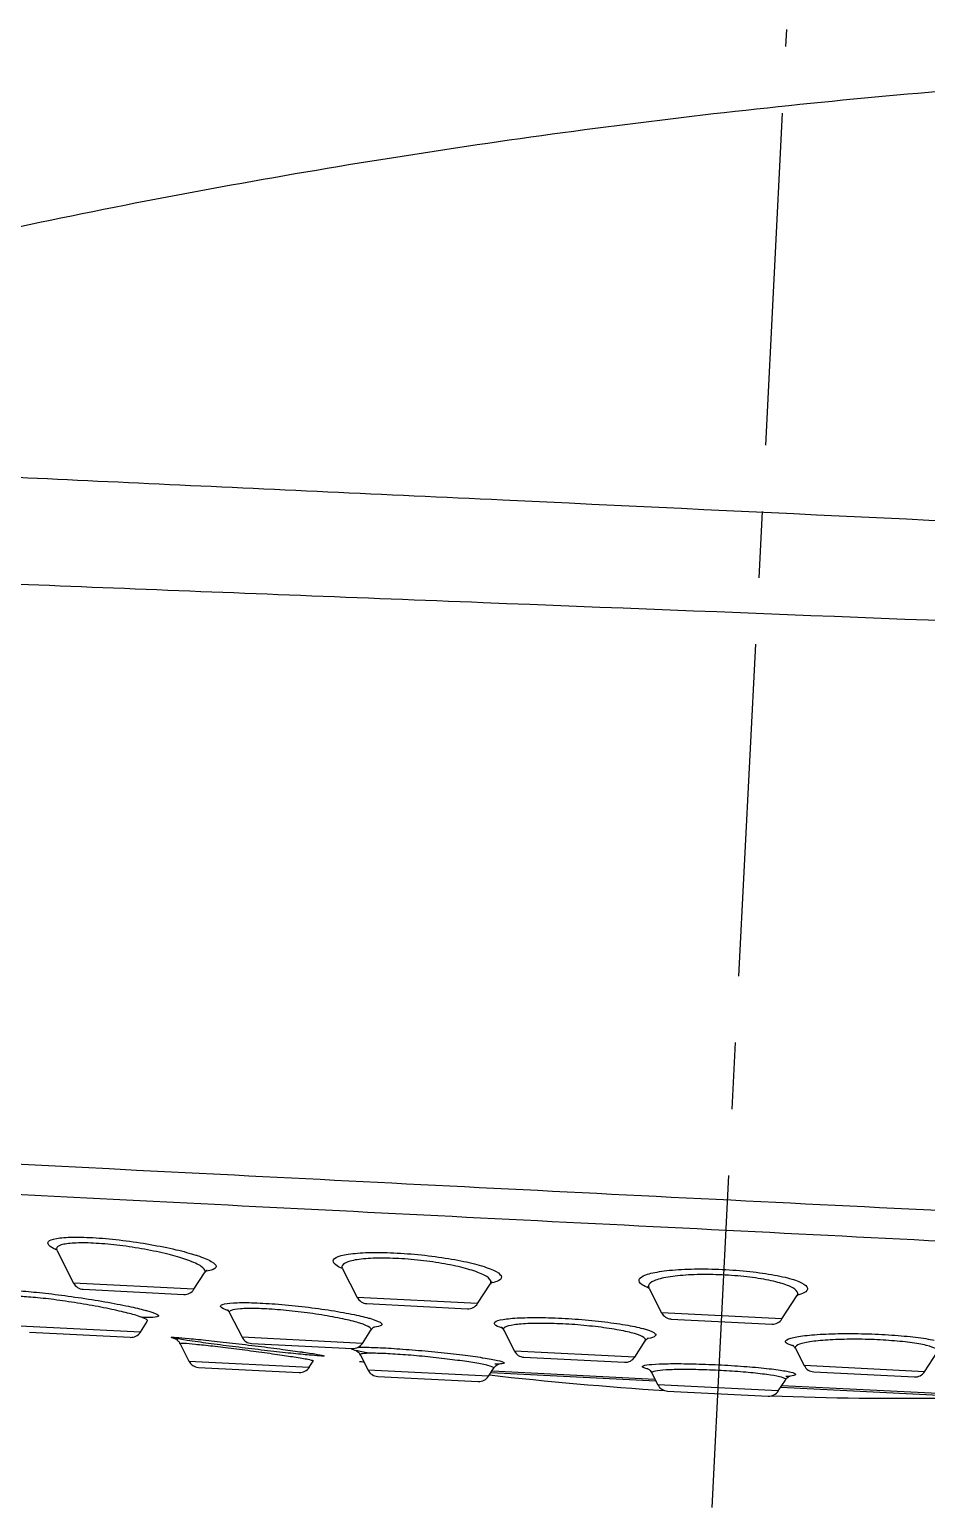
# Model space of a CAD drawing. Extents: x 168 to 762, y -1079 to -659.
# Drawn here: x 377.55 to 401.16, y -776.56 to -737.65 of the extents above; entities that cross this region are included whole.
import ezdxf

# ---------------------------------------------------------------- set-up
doc = ezdxf.new("R2010")
doc.units = 0
doc.header["$LTSCALE"] = 7
doc.header["$MEASUREMENT"] = 0
doc.linetypes.add('CENTER', pattern=[2, 1.25, -0.25, 0.25, -0.25])
for name, color, linetype in [('CL', 1, 'CENTER'), ('DWG', 7, 'CONTINUOUS'), ('W', 7, 'CONTINUOUS')]:
    doc.layers.add(name, color=color, linetype=linetype)

# ---------------------------------------------------------------- blocks, each defined once
blk = doc.blocks.new('A$C40544796')
at = {"layer": 'CL'}
blk.add_line((642.263, 286.656), (644.227, 325.557), dxfattribs=at)
at = {"layer": 'DWG', "color": 0, "linetype": 'Continuous'}
for p, q in [((625.016, 293.414), (625.453, 292.561)), ((632.536, 292.933), (632.92, 292.184)), ((628.622, 292.401), (625.453, 292.561)), ((628.622, 292.401), (628.9, 292.831)), ((625.705, 292.398), (628.355, 292.264)), ((636.089, 292.024), (632.92, 292.184)), ((636.089, 292.024), (636.421, 292.537)), ((640.604, 292.423), (640.933, 291.779)), ((644.102, 291.619), (644.495, 292.226)), ((629.56, 291.774), (629.887, 291.135)), ((633.172, 292.021), (635.822, 291.887)), ((644.102, 291.619), (640.933, 291.779)), ((627.21, 291.27), (624.041, 291.43)), ((627.21, 291.27), (627.392, 291.552)), ((641.185, 291.616), (643.835, 291.483)), ((624.293, 291.268), (626.943, 291.134)), ((633.056, 290.975), (629.887, 291.135)), ((633.056, 290.975), (633.279, 291.321)), ((636.778, 291.318), (637.057, 290.773)), ((640.226, 290.613), (640.502, 291.04)), ((628.252, 290.968), (628.254, 290.964)), ((628.254, 290.964), (628.489, 290.505)), ((630.139, 290.972), (632.789, 290.839)), ((633.002, 290.666), (633.206, 290.267)), ((640.226, 290.613), (637.057, 290.773)), ((637.309, 290.611), (639.959, 290.477)), ((644.458, 290.837), (644.688, 290.388)), ((647.857, 290.228), (648.193, 290.748)), ((628.489, 290.505), (631.658, 290.345)), ((628.741, 290.342), (631.391, 290.208)), ((631.658, 290.345), (631.76, 290.502)), ((631.76, 290.502), (631.761, 290.504)), ((636.375, 290.107), (633.206, 290.267)), ((636.375, 290.107), (636.507, 290.311)), ((636.44, 290.206), (640.783, 289.987)), ((636.469, 290.252), (640.758, 290.036)), ((647.857, 290.228), (644.688, 290.388)), ((644.94, 290.225), (647.59, 290.092)), ((633.458, 290.104), (636.108, 289.97)), ((640.679, 290.191), (640.837, 289.882)), ((644.006, 289.722), (640.837, 289.882)), ((644.006, 289.722), (644.191, 290.007)), ((644.071, 289.821), (648.415, 289.602)), ((644.1, 289.867), (648.389, 289.651)), ((641.089, 289.719), (643.739, 289.585))]:
    blk.add_line(p, q, dxfattribs=at)
for centre, radius, start, end in [((625.72, 292.697), 0.3, 207.1104, 267.1104), ((628.37, 292.564), 0.3, 267.1104, 327.1104), ((633.187, 292.321), 0.3, 207.1104, 267.1104), ((635.837, 292.187), 0.3, 267.1104, 327.1104), ((641.2, 291.916), 0.3, 207.1104, 267.1104), ((643.85, 291.782), 0.3, 267.1104, 327.1104), ((626.958, 291.433), 0.3, 267.1104, 327.1104), ((630.154, 291.272), 0.3, 207.1104, 267.1104), ((632.804, 291.138), 0.3, 267.1104, 327.1104), ((637.324, 290.91), 0.3, 207.1104, 267.1104), ((639.974, 290.776), 0.3, 267.1104, 327.1104), ((628.756, 290.642), 0.3, 207.1104, 267.1104), ((631.407, 290.508), 0.3, 267.1104, 327.1104), ((651.433, 468.333), 178.787, 264.0752, 264.11189), ((633.473, 290.404), 0.3, 207.1104, 267.1104), ((644.955, 290.525), 0.3, 207.1104, 267.1104), ((647.605, 290.391), 0.3, 267.1104, 327.1104), ((636.123, 290.27), 0.3, 267.1104, 327.1104), ((647.32, 386.834), 97.305, 263.55574, 266.2836), ((641.104, 290.018), 0.3, 207.1104, 267.1104), ((643.755, 289.885), 0.3, 267.1104, 327.1104), ((647.32, 386.834), 97.305, 267.93721, 270.66507)]:
    blk.add_arc(centre, radius, start, end, dxfattribs=at)
at = {"layer": 'DWG', "color": 7, "linetype": 'Continuous'}
for points, knots in [([(656.186, 324.425), (653.254, 324.301), (647.293, 323.913), (638.326, 322.908), (629.307, 321.476), (620.364, 319.628), (611.629, 317.403), (605.923, 315.662), (603.145, 314.745)], [0, 0, 0, 0, 0.162638, 0.33144, 0.500243, 0.669046, 0.837848, 1, 1, 1, 1]), ([(673.554, 292.386), (668.438, 292.644), (661.401, 292.999), (649.624, 293.593), (645.582, 293.798), (637.383, 294.211), (633.398, 294.413), (621.782, 294.999), (615.035, 295.339), (607.961, 295.696), (606.116, 295.79), (603.644, 295.914), (602.998, 295.947), (603.001, 295.947)], [0, 0, 0, 0, 0.250007, 0.250007, 0.375011, 0.375011, 0.500014, 0.500014, 0.750022, 0.750022, 0.875025, 0.875025, 1, 1, 1, 1])]:
    blk.add_open_spline(points, degree=3, knots=knots, dxfattribs=at)
at = {"layer": 'DWG', "color": 0, "linetype": 'Continuous'}
for points, knots in [([(603.111, 314.742), (603.111, 314.742), (603.111, 314.742), (603.11, 314.742), (603.488, 314.724), (604.944, 314.658), (606.034, 314.61), (608.882, 314.479), (610.609, 314.396), (614.666, 314.206), (616.995, 314.098), (622.034, 313.864), (624.806, 313.734), (630.61, 313.462), (633.622, 313.324), (642.985, 312.886), (649.434, 312.574), (655.572, 312.288)], [0, 0, 0, 0, 0.000083, 0.000083, 0.125072, 0.125072, 0.250062, 0.250062, 0.375052, 0.375052, 0.500041, 0.500041, 0.625031, 0.625031, 0.750021, 0.750021, 1, 1, 1, 1]), ([(655.847, 309.701), (649.481, 309.944), (642.755, 310.213), (632.977, 310.597), (629.828, 310.719), (623.754, 310.963), (620.855, 311.081), (615.581, 311.296), (613.141, 311.398), (608.896, 311.579), (607.088, 311.66), (604.106, 311.789), (602.966, 311.836), (601.443, 311.902), (601.047, 311.92), (601.048, 311.92), (601.048, 311.92), (601.048, 311.92)], [0, 0, 0, 0, 0.25, 0.25, 0.374999, 0.374999, 0.499999, 0.499999, 0.624999, 0.624999, 0.749999, 0.749999, 0.874999, 0.874999, 0.999998, 0.999998, 1, 1, 1, 1]), ([(602.062, 296.803), (602.062, 296.803), (602.062, 296.803), (602.064, 296.803), (602.733, 296.77), (605.281, 296.643), (607.179, 296.547), (614.447, 296.18), (621.377, 295.828), (633.289, 295.225), (637.376, 295.018), (645.783, 294.597), (649.923, 294.392), (657.97, 293.998), (661.782, 293.815), (668.712, 293.492), (671.798, 293.354), (674.368, 293.246)], [0, 0, 0, 0, 0.00001, 0.00001, 0.125009, 0.125009, 0.250007, 0.250007, 0.500005, 0.500005, 0.625004, 0.625004, 0.750002, 0.750002, 0.875001, 0.875001, 1, 1, 1, 1]), ([(625.039, 293.418), (624.95, 293.456), (624.882, 293.493), (624.838, 293.528), (624.779, 293.575), (624.763, 293.617), (624.791, 293.653), (624.819, 293.688), (624.892, 293.717), (625.003, 293.737), (625.113, 293.756), (625.263, 293.768), (625.441, 293.77), (625.616, 293.773), (625.823, 293.766), (626.045, 293.752), (626.265, 293.737), (626.505, 293.715), (626.745, 293.685), (626.986, 293.656), (627.235, 293.619), (627.47, 293.578), (627.709, 293.537), (627.941, 293.489), (628.148, 293.441), (628.343, 293.395), (628.521, 293.347), (628.669, 293.299)], [0, 0, 0, 0, 0.088581, 0.088581, 0.088581, 0.207739, 0.207739, 0.207739, 0.325654, 0.325654, 0.325654, 0.441257, 0.441257, 0.441257, 0.554569, 0.554569, 0.554569, 0.666632, 0.666632, 0.666632, 0.778978, 0.778978, 0.778978, 0.892976, 0.892976, 0.892976, 1, 1, 1, 1]), ([(624.978, 293.47), (624.978, 293.47), (624.982, 293.472), (625.002, 293.47), (625.009, 293.424), (625.01, 293.422)], [0, 0, 0, 0, 0.087649, 0.952266, 1, 1, 1, 1]), ([(628.461, 293.164), (628.331, 293.211), (628.174, 293.258), (628.002, 293.303), (627.819, 293.351), (627.612, 293.396), (627.4, 293.437), (627.19, 293.476), (626.967, 293.512), (626.752, 293.54), (626.536, 293.568), (626.321, 293.59), (626.124, 293.603), (625.925, 293.616), (625.74, 293.622), (625.583, 293.618), (625.424, 293.615), (625.29, 293.602), (625.194, 293.582), (625.095, 293.562), (625.032, 293.532), (625.009, 293.497), (624.996, 293.477), (624.996, 293.455), (625.007, 293.432)], [0, 0, 0, 0, 0.124472, 0.124472, 0.124472, 0.257311, 0.257311, 0.257311, 0.388343, 0.388343, 0.388343, 0.519077, 0.519077, 0.519077, 0.651272, 0.651272, 0.651272, 0.786125, 0.786125, 0.786125, 0.923596, 0.923596, 0.923596, 1, 1, 1, 1]), ([(632.53, 292.942), (632.454, 292.975), (632.394, 293.008), (632.354, 293.039), (632.291, 293.088), (632.271, 293.135), (632.294, 293.176), (632.318, 293.217), (632.387, 293.255), (632.495, 293.284), (632.602, 293.313), (632.751, 293.336), (632.93, 293.35), (633.105, 293.364), (633.314, 293.37), (633.539, 293.367), (633.759, 293.365), (634.001, 293.354), (634.245, 293.335), (634.486, 293.317), (634.735, 293.291), (634.971, 293.26), (635.209, 293.228), (635.44, 293.19), (635.647, 293.148), (635.85, 293.107), (636.035, 293.062), (636.189, 293.017)], [0, 0, 0, 0, 0.078032, 0.078032, 0.078032, 0.197426, 0.197426, 0.197426, 0.316858, 0.316858, 0.316858, 0.434773, 0.434773, 0.434773, 0.550283, 0.550283, 0.550283, 0.663624, 0.663624, 0.663624, 0.775983, 0.775983, 0.775983, 0.888912, 0.888912, 0.888912, 1, 1, 1, 1]), ([(628.906, 292.84), (628.912, 292.849), (628.915, 292.858), (628.916, 292.868), (628.92, 292.907), (628.884, 292.953), (628.812, 293.001), (628.735, 293.053), (628.614, 293.109), (628.461, 293.164)], [0, 0, 0, 0, 0.104571, 0.104571, 0.104571, 0.53566, 0.53566, 0.53566, 1, 1, 1, 1]), ([(628.669, 293.299), (628.682, 293.295), (628.694, 293.291), (628.707, 293.287), (628.865, 293.235), (628.992, 293.182), (629.076, 293.133), (629.161, 293.085), (629.205, 293.038), (629.204, 292.999), (629.203, 292.96), (629.157, 292.927), (629.071, 292.902), (629.028, 292.889), (628.974, 292.879), (628.911, 292.87)], [0, 0, 0, 0, 0.021426, 0.021426, 0.021426, 0.300932, 0.300932, 0.300932, 0.582428, 0.582428, 0.582428, 0.862053, 0.862053, 0.862053, 1, 1, 1, 1]), ([(632.504, 292.984), (632.507, 292.989), (632.528, 292.988), (632.531, 292.943), (632.531, 292.942)], [0, 0, 0, 0, 0.98607, 1, 1, 1, 1]), ([(635.99, 292.881), (635.856, 292.926), (635.692, 292.97), (635.512, 293.01), (635.328, 293.05), (635.122, 293.087), (634.909, 293.118), (634.698, 293.148), (634.475, 293.173), (634.259, 293.19), (634.041, 293.207), (633.824, 293.216), (633.626, 293.218), (633.425, 293.219), (633.238, 293.212), (633.083, 293.198), (632.924, 293.183), (632.792, 293.159), (632.698, 293.129), (632.603, 293.099), (632.544, 293.061), (632.525, 293.019), (632.515, 292.997), (632.516, 292.974), (632.528, 292.95)], [0, 0, 0, 0, 0.128338, 0.128338, 0.128338, 0.258941, 0.258941, 0.258941, 0.388926, 0.388926, 0.388926, 0.520054, 0.520054, 0.520054, 0.653683, 0.653683, 0.653683, 0.790033, 0.790033, 0.790033, 0.927948, 0.927948, 0.927948, 1, 1, 1, 1]), ([(636.189, 293.017), (636.194, 293.015), (636.199, 293.014), (636.204, 293.012), (636.363, 292.964), (636.491, 292.913), (636.577, 292.865), (636.665, 292.815), (636.713, 292.767), (636.716, 292.723), (636.719, 292.679), (636.678, 292.638), (636.595, 292.604), (636.55, 292.586), (636.491, 292.569), (636.421, 292.555)], [0, 0, 0, 0, 0.008468, 0.008468, 0.008468, 0.284361, 0.284361, 0.284361, 0.564701, 0.564701, 0.564701, 0.846335, 0.846335, 0.846335, 1, 1, 1, 1]), ([(640.6, 292.432), (640.526, 292.46), (640.467, 292.489), (640.425, 292.518), (640.356, 292.564), (640.328, 292.611), (640.343, 292.655), (640.359, 292.7), (640.419, 292.742), (640.52, 292.779), (640.62, 292.816), (640.763, 292.848), (640.938, 292.873), (641.11, 292.897), (641.317, 292.915), (641.542, 292.925), (641.763, 292.935), (642.007, 292.936), (642.254, 292.931), (642.496, 292.925), (642.748, 292.911), (642.988, 292.891), (643.227, 292.871), (643.461, 292.844), (643.67, 292.812), (643.887, 292.779), (644.084, 292.74), (644.246, 292.698)], [0, 0, 0, 0, 0.072541, 0.072541, 0.072541, 0.190215, 0.190215, 0.190215, 0.309201, 0.309201, 0.309201, 0.428016, 0.428016, 0.428016, 0.545137, 0.545137, 0.545137, 0.659826, 0.659826, 0.659826, 0.772475, 0.772475, 0.772475, 0.884359, 0.884359, 0.884359, 1, 1, 1, 1]), ([(628.907, 292.832), (628.909, 292.839), (628.926, 292.887), (628.964, 292.899), (628.971, 292.901), (628.971, 292.901)], [0, 0, 0, 0, 0.105934, 0.723081, 1, 1, 1, 1]), ([(636.427, 292.547), (636.436, 292.561), (636.441, 292.576), (636.441, 292.591), (636.442, 292.635), (636.403, 292.683), (636.328, 292.732), (636.252, 292.781), (636.136, 292.833), (635.99, 292.881)], [0, 0, 0, 0, 0.14421, 0.14421, 0.14421, 0.56802, 0.56802, 0.56802, 1, 1, 1, 1]), ([(636.426, 292.532), (636.439, 292.554), (636.46, 292.592), (636.47, 292.597), (636.47, 292.595)], [0, 0, 0, 0, 0.456208, 1, 1, 1, 1]), ([(644.059, 292.562), (644.055, 292.563), (644.052, 292.564), (644.048, 292.565), (643.909, 292.605), (643.739, 292.641), (643.553, 292.672), (643.551, 292.672), (643.55, 292.673), (643.548, 292.673), (643.361, 292.704), (643.152, 292.73), (642.939, 292.749), (642.723, 292.767), (642.497, 292.78), (642.28, 292.784), (642.059, 292.789), (641.84, 292.786), (641.643, 292.775), (641.442, 292.764), (641.258, 292.745), (641.105, 292.719), (640.951, 292.693), (640.825, 292.66), (640.738, 292.623), (640.651, 292.585), (640.6, 292.542), (640.589, 292.497), (640.584, 292.477), (640.587, 292.457), (640.597, 292.436)], [0, 0, 0, 0, 0.003357, 0.003357, 0.003357, 0.132948, 0.132948, 0.132948, 0.134008, 0.134008, 0.134008, 0.263838, 0.263838, 0.263838, 0.394567, 0.394567, 0.394567, 0.527656, 0.527656, 0.527656, 0.663519, 0.663519, 0.663519, 0.801181, 0.801181, 0.801181, 0.938683, 0.938683, 0.938683, 1, 1, 1, 1]), ([(644.502, 292.237), (644.515, 292.257), (644.52, 292.278), (644.517, 292.299), (644.511, 292.344), (644.465, 292.391), (644.385, 292.437), (644.308, 292.48), (644.197, 292.523), (644.059, 292.562)], [0, 0, 0, 0, 0.192869, 0.192869, 0.192869, 0.605325, 0.605325, 0.605325, 1, 1, 1, 1]), ([(644.246, 292.698), (644.402, 292.658), (644.529, 292.614), (644.618, 292.57), (644.712, 292.524), (644.766, 292.477), (644.777, 292.432), (644.788, 292.386), (644.755, 292.342), (644.681, 292.302), (644.633, 292.277), (644.567, 292.253), (644.485, 292.231)], [0, 0, 0, 0, 0.263452, 0.263452, 0.263452, 0.539468, 0.539468, 0.539468, 0.819578, 0.819578, 0.819578, 1, 1, 1, 1]), ([(623.459, 292.302), (623.434, 292.325), (623.45, 292.343), (623.505, 292.354), (623.56, 292.364), (623.656, 292.369), (623.784, 292.366), (623.912, 292.363), (624.075, 292.354), (624.261, 292.339), (624.446, 292.323), (624.658, 292.301), (624.879, 292.275), (625.102, 292.249), (625.34, 292.217), (625.575, 292.182), (625.811, 292.148), (626.051, 292.109), (626.273, 292.07), (626.498, 292.031), (626.712, 291.99), (626.897, 291.951), (627.064, 291.915), (627.211, 291.881), (627.33, 291.849)], [0, 0, 0, 0, 0.127866, 0.127866, 0.127866, 0.254478, 0.254478, 0.254478, 0.380005, 0.380005, 0.380005, 0.505156, 0.505156, 0.505156, 0.630786, 0.630786, 0.630786, 0.757541, 0.757541, 0.757541, 0.885585, 0.885585, 0.885585, 1, 1, 1, 1]), ([(627.093, 291.713), (626.99, 291.744), (626.862, 291.778), (626.717, 291.812), (626.555, 291.85), (626.367, 291.89), (626.17, 291.928), (625.973, 291.966), (625.762, 292.003), (625.553, 292.036), (625.345, 292.069), (625.134, 292.1), (624.936, 292.125), (624.739, 292.15), (624.55, 292.171), (624.386, 292.185), (624.221, 292.199), (624.076, 292.208), (623.963, 292.21), (623.849, 292.211), (623.765, 292.207), (623.717, 292.196), (623.677, 292.186), (623.661, 292.173), (623.67, 292.155)], [0, 0, 0, 0, 0.116433, 0.116433, 0.116433, 0.247132, 0.247132, 0.247132, 0.376816, 0.376816, 0.376816, 0.505532, 0.505532, 0.505532, 0.633847, 0.633847, 0.633847, 0.762578, 0.762578, 0.762578, 0.892403, 0.892403, 0.892403, 1, 1, 1, 1]), ([(640.569, 292.478), (640.569, 292.478), (640.572, 292.472), (640.585, 292.445), (640.599, 292.42)], [0, 0, 0, 0, 0.309321, 1, 1, 1, 1]), ([(644.501, 292.222), (644.514, 292.244), (644.53, 292.273), (644.535, 292.279), (644.535, 292.279)], [0, 0, 0, 0, 0.572844, 1, 1, 1, 1]), ([(627.33, 291.849), (627.345, 291.845), (627.36, 291.841), (627.374, 291.837), (627.5, 291.802), (627.592, 291.77), (627.643, 291.744), (627.694, 291.717), (627.704, 291.696), (627.674, 291.681), (627.674, 291.681), (627.674, 291.681), (627.674, 291.681)], [0, 0, 0, 0, 0.052162, 0.052162, 0.052162, 0.527447, 0.527447, 0.527447, 0.999955, 0.999955, 0.999955, 1, 1, 1, 1]), ([(629.502, 291.841), (629.416, 291.872), (629.359, 291.901), (629.335, 291.927), (629.309, 291.956), (629.324, 291.981), (629.379, 292.001), (629.434, 292.02), (629.53, 292.034), (629.659, 292.041), (629.788, 292.049), (629.953, 292.05), (630.14, 292.045), (630.326, 292.04), (630.54, 292.028), (630.763, 292.011), (630.986, 291.994), (631.224, 291.971), (631.459, 291.945), (631.695, 291.918), (631.933, 291.887), (632.154, 291.853), (632.377, 291.819), (632.589, 291.782), (632.773, 291.746), (632.946, 291.711), (633.098, 291.676), (633.22, 291.642)], [0, 0, 0, 0, 0.102695, 0.102695, 0.102695, 0.217801, 0.217801, 0.217801, 0.332071, 0.332071, 0.332071, 0.445163, 0.445163, 0.445163, 0.557268, 0.557268, 0.557268, 0.669007, 0.669007, 0.669007, 0.781146, 0.781146, 0.781146, 0.894273, 0.894273, 0.894273, 1, 1, 1, 1]), ([(629.491, 291.859), (629.491, 291.859), (629.493, 291.858), (629.512, 291.849), (629.542, 291.801), (629.558, 291.774)], [0, 0, 0, 0, 0.085171, 0.600361, 1, 1, 1, 1]), ([(632.991, 291.505), (632.886, 291.538), (632.753, 291.573), (632.602, 291.606), (632.441, 291.642), (632.254, 291.678), (632.057, 291.71), (631.861, 291.743), (631.65, 291.773), (631.442, 291.798), (631.234, 291.824), (631.022, 291.845), (630.824, 291.861), (630.625, 291.876), (630.436, 291.887), (630.271, 291.891), (630.104, 291.895), (629.958, 291.893), (629.845, 291.885), (629.73, 291.876), (629.646, 291.862), (629.599, 291.842), (629.559, 291.825), (629.544, 291.805), (629.556, 291.781)], [0, 0, 0, 0, 0.11985, 0.11985, 0.11985, 0.248368, 0.248368, 0.248368, 0.375939, 0.375939, 0.375939, 0.503143, 0.503143, 0.503143, 0.630791, 0.630791, 0.630791, 0.759542, 0.759542, 0.759542, 0.889554, 0.889554, 0.889554, 1, 1, 1, 1]), ([(627.397, 291.559), (627.405, 291.573), (627.393, 291.59), (627.361, 291.61), (627.314, 291.639), (627.221, 291.674), (627.093, 291.713)], [0, 0, 0, 0, 0.4041, 0.4041, 0.4041, 1, 1, 1, 1]), ([(627.674, 291.681), (627.643, 291.666), (627.572, 291.658), (627.464, 291.656), (627.402, 291.655), (627.327, 291.657), (627.24, 291.66)], [0, 0, 0, 0, 0.631973, 0.631973, 0.631973, 1, 1, 1, 1]), ([(633.283, 291.326), (633.296, 291.347), (633.284, 291.37), (633.248, 291.396), (633.202, 291.429), (633.114, 291.467), (632.991, 291.505)], [0, 0, 0, 0, 0.435126, 0.435126, 0.435126, 1, 1, 1, 1]), ([(633.22, 291.642), (633.229, 291.639), (633.239, 291.636), (633.248, 291.634), (633.375, 291.597), (633.468, 291.562), (633.52, 291.53), (633.571, 291.499), (633.583, 291.471), (633.553, 291.448), (633.525, 291.427), (633.459, 291.41), (633.36, 291.399)], [0, 0, 0, 0, 0.024006, 0.024006, 0.024006, 0.355561, 0.355561, 0.355561, 0.687464, 0.687464, 0.687464, 1, 1, 1, 1]), ([(633.285, 291.32), (633.291, 291.332), (633.31, 291.373), (633.361, 291.404), (633.381, 291.414), (633.384, 291.415), (633.384, 291.415)], [0, 0, 0, 0, 0.127282, 0.487607, 0.83934, 1, 1, 1, 1]), ([(636.74, 291.373), (636.639, 291.406), (636.572, 291.439), (636.544, 291.469), (636.515, 291.501), (636.526, 291.531), (636.578, 291.556), (636.63, 291.581), (636.724, 291.603), (636.852, 291.619), (636.979, 291.635), (637.144, 291.646), (637.332, 291.651), (637.518, 291.656), (637.733, 291.656), (637.958, 291.649), (638.181, 291.643), (638.421, 291.631), (638.658, 291.614), (638.893, 291.597), (639.132, 291.575), (639.354, 291.549), (639.576, 291.524), (639.788, 291.494), (639.973, 291.463), (640.154, 291.432), (640.313, 291.399), (640.438, 291.366)], [0, 0, 0, 0, 0.108852, 0.108852, 0.108852, 0.222454, 0.222454, 0.222454, 0.335984, 0.335984, 0.335984, 0.448726, 0.448726, 0.448726, 0.560313, 0.560313, 0.560313, 0.670898, 0.670898, 0.670898, 0.781075, 0.781075, 0.781075, 0.8916, 0.8916, 0.8916, 1, 1, 1, 1]), ([(636.713, 291.399), (636.713, 291.399), (636.716, 291.398), (636.74, 291.387), (636.764, 291.337), (636.773, 291.317)], [0, 0, 0, 0, 0.15592, 0.712102, 1, 1, 1, 1]), ([(640.22, 291.23), (640.111, 291.262), (639.972, 291.294), (639.812, 291.323), (639.65, 291.354), (639.463, 291.382), (639.265, 291.406), (639.069, 291.43), (638.857, 291.451), (638.648, 291.467), (638.438, 291.482), (638.225, 291.493), (638.027, 291.498), (637.827, 291.503), (637.636, 291.503), (637.471, 291.497), (637.305, 291.491), (637.16, 291.479), (637.048, 291.462), (636.936, 291.445), (636.855, 291.422), (636.811, 291.397), (636.774, 291.375), (636.762, 291.351), (636.775, 291.325)], [0, 0, 0, 0, 0.124116, 0.124116, 0.124116, 0.250829, 0.250829, 0.250829, 0.377227, 0.377227, 0.377227, 0.504117, 0.504117, 0.504117, 0.632132, 0.632132, 0.632132, 0.761388, 0.761388, 0.761388, 0.891369, 0.891369, 0.891369, 1, 1, 1, 1]), ([(632.048, 290.644), (632.042, 290.641), (632.02, 290.64), (631.983, 290.641), (631.926, 290.643), (631.83, 290.65), (631.704, 290.661), (631.579, 290.672), (631.419, 290.687), (631.24, 290.706), (631.06, 290.725), (630.854, 290.747), (630.64, 290.771), (630.425, 290.796), (630.196, 290.822), (629.971, 290.85), (629.746, 290.877), (629.518, 290.906), (629.308, 290.933), (629.097, 290.96), (628.898, 290.987), (628.726, 291.011), (628.623, 291.025), (628.529, 291.039), (628.446, 291.051), (628.304, 291.073), (628.192, 291.091), (628.121, 291.105), (628.052, 291.118), (628.018, 291.127), (628.024, 291.132), (628.024, 291.132), (628.024, 291.132), (628.024, 291.132)], [0, 0, 0, 0, 0.070158, 0.070158, 0.070158, 0.177475, 0.177475, 0.177475, 0.284736, 0.284736, 0.284736, 0.392189, 0.392189, 0.392189, 0.499999, 0.499999, 0.499999, 0.608175, 0.608175, 0.608175, 0.716568, 0.716568, 0.716568, 0.780816, 0.780816, 0.780816, 0.892084, 0.892084, 0.892084, 0.999953, 0.999953, 0.999953, 1, 1, 1, 1]), ([(628.024, 291.132), (628.03, 291.136), (628.075, 291.136), (628.155, 291.131), (628.234, 291.126), (628.351, 291.117), (628.496, 291.103), (628.64, 291.09), (628.816, 291.072), (629.009, 291.051), (629.202, 291.031), (629.418, 291.006), (629.638, 290.981), (629.859, 290.955), (630.09, 290.928), (630.313, 290.9), (630.537, 290.872), (630.758, 290.844), (630.959, 290.817), (631.144, 290.793), (631.316, 290.769), (631.462, 290.748)], [0, 0, 0, 0, 0.144167, 0.144167, 0.144167, 0.2881, 0.2881, 0.2881, 0.432067, 0.432067, 0.432067, 0.576379, 0.576379, 0.576379, 0.7212, 0.7212, 0.7212, 0.866471, 0.866471, 0.866471, 1, 1, 1, 1]), ([(628.085, 291.113), (628.085, 291.113), (628.088, 291.112), (628.099, 291.109), (628.132, 291.094), (628.182, 291.061), (628.227, 291.018), (628.244, 290.979), (628.249, 290.966)], [0, 0, 0, 0, 0.145235, 0.349396, 0.510655, 0.668257, 0.895469, 1, 1, 1, 1]), ([(640.505, 291.044), (640.522, 291.07), (640.509, 291.098), (640.468, 291.127), (640.421, 291.16), (640.336, 291.195), (640.22, 291.23)], [0, 0, 0, 0, 0.468549, 0.468549, 0.468549, 1, 1, 1, 1]), ([(640.438, 291.366), (640.442, 291.365), (640.445, 291.364), (640.449, 291.364), (640.577, 291.329), (640.672, 291.295), (640.726, 291.262), (640.78, 291.229), (640.795, 291.198), (640.768, 291.17), (640.741, 291.143), (640.672, 291.118), (640.567, 291.099), (640.563, 291.098), (640.559, 291.098), (640.556, 291.097)], [0, 0, 0, 0, 0.00862, 0.00862, 0.00862, 0.333448, 0.333448, 0.333448, 0.66072, 0.66072, 0.66072, 0.988485, 0.988485, 0.988485, 1, 1, 1, 1]), ([(640.505, 291.039), (640.523, 291.064), (640.554, 291.106), (640.58, 291.117), (640.583, 291.118), (640.583, 291.118)], [0, 0, 0, 0, 0.373866, 0.804189, 1, 1, 1, 1]), ([(644.403, 290.904), (644.312, 290.93), (644.248, 290.958), (644.217, 290.984), (644.183, 291.014), (644.188, 291.044), (644.234, 291.072), (644.28, 291.1), (644.368, 291.126), (644.491, 291.148), (644.614, 291.17), (644.774, 291.189), (644.96, 291.203), (645.144, 291.217), (645.358, 291.226), (645.584, 291.23), (645.808, 291.234), (646.05, 291.233), (646.289, 291.227), (646.526, 291.221), (646.767, 291.21), (646.992, 291.194), (647.216, 291.179), (647.431, 291.159), (647.618, 291.136), (647.811, 291.113), (647.981, 291.085), (648.113, 291.057)], [0, 0, 0, 0, 0.099959, 0.099959, 0.099959, 0.212938, 0.212938, 0.212938, 0.32663, 0.32663, 0.32663, 0.440334, 0.440334, 0.440334, 0.553311, 0.553311, 0.553311, 0.665146, 0.665146, 0.665146, 0.775939, 0.775939, 0.775939, 0.886252, 0.886252, 0.886252, 1, 1, 1, 1]), ([(647.906, 290.92), (647.903, 290.92), (647.899, 290.921), (647.896, 290.922), (647.783, 290.949), (647.638, 290.974), (647.473, 290.996), (647.472, 290.996), (647.471, 290.996), (647.47, 290.996), (647.304, 291.018), (647.114, 291.037), (646.915, 291.051), (646.715, 291.065), (646.501, 291.075), (646.29, 291.08), (646.078, 291.084), (645.863, 291.084), (645.665, 291.079), (645.465, 291.073), (645.276, 291.063), (645.113, 291.048), (644.95, 291.033), (644.809, 291.013), (644.702, 290.99), (644.595, 290.967), (644.519, 290.94), (644.481, 290.912), (644.452, 290.891), (644.443, 290.868), (644.454, 290.845)], [0, 0, 0, 0, 0.003524, 0.003524, 0.003524, 0.129653, 0.129653, 0.129653, 0.130436, 0.130436, 0.130436, 0.257132, 0.257132, 0.257132, 0.384401, 0.384401, 0.384401, 0.512836, 0.512836, 0.512836, 0.64249, 0.64249, 0.64249, 0.77279, 0.77279, 0.77279, 0.902765, 0.902765, 0.902765, 1, 1, 1, 1]), ([(631.26, 290.609), (631.133, 290.629), (630.984, 290.652), (630.823, 290.675), (630.648, 290.7), (630.455, 290.727), (630.26, 290.753), (630.065, 290.78), (629.863, 290.806), (629.67, 290.83), (629.477, 290.854), (629.287, 290.877), (629.117, 290.897), (628.948, 290.916), (628.793, 290.933), (628.666, 290.945), (628.539, 290.958), (628.436, 290.967), (628.366, 290.971), (628.296, 290.976), (628.257, 290.976), (628.252, 290.971), (628.251, 290.971), (628.251, 290.97), (628.252, 290.969)], [0, 0, 0, 0, 0.130814, 0.130814, 0.130814, 0.273435, 0.273435, 0.273435, 0.415887, 0.415887, 0.415887, 0.558045, 0.558045, 0.558045, 0.699997, 0.699997, 0.699997, 0.841986, 0.841986, 0.841986, 0.984276, 0.984276, 0.984276, 1, 1, 1, 1]), ([(631.765, 290.509), (631.765, 290.511), (631.764, 290.512), (631.76, 290.514), (631.745, 290.521), (631.696, 290.533), (631.617, 290.548), (631.532, 290.565), (631.409, 290.586), (631.26, 290.609)], [0, 0, 0, 0, 0.113063, 0.113063, 0.113063, 0.537869, 0.537869, 0.537869, 1, 1, 1, 1]), ([(631.462, 290.748), (631.475, 290.746), (631.488, 290.745), (631.501, 290.743), (631.656, 290.72), (631.785, 290.7), (631.876, 290.685), (631.968, 290.669), (632.025, 290.657), (632.043, 290.65), (632.049, 290.647), (632.051, 290.645), (632.048, 290.644)], [0, 0, 0, 0, 0.033023, 0.033023, 0.033023, 0.44577, 0.44577, 0.44577, 0.857303, 0.857303, 0.857303, 1, 1, 1, 1]), ([(633.265, 290.71), (633.237, 290.715), (633.209, 290.72), (633.183, 290.724), (633.045, 290.748), (632.935, 290.77), (632.864, 290.79), (632.793, 290.809), (632.758, 290.826), (632.762, 290.839), (632.762, 290.84), (632.762, 290.84), (632.762, 290.84)], [0, 0, 0, 0, 0.084896, 0.084896, 0.084896, 0.537537, 0.537537, 0.537537, 0.990411, 0.990411, 0.990411, 1, 1, 1, 1]), ([(632.879, 290.792), (632.879, 290.792), (632.888, 290.789), (632.931, 290.759), (632.977, 290.716), (632.993, 290.678), (632.998, 290.664)], [0, 0, 0, 0, 0.384452, 0.635181, 0.883098, 1, 1, 1, 1]), ([(632.916, 290.869), (632.993, 290.873), (633.1, 290.873), (633.228, 290.871), (633.372, 290.867), (633.548, 290.86), (633.741, 290.849), (633.934, 290.838), (634.149, 290.822), (634.369, 290.805), (634.589, 290.787), (634.82, 290.765), (635.043, 290.743), (635.266, 290.72), (635.487, 290.695), (635.687, 290.671), (635.881, 290.647), (636.06, 290.622), (636.212, 290.598)], [0, 0, 0, 0, 0.152648, 0.152648, 0.152648, 0.323364, 0.323364, 0.323364, 0.493769, 0.493769, 0.493769, 0.664259, 0.664259, 0.664259, 0.835193, 0.835193, 0.835193, 1, 1, 1, 1]), ([(636.017, 290.459), (635.885, 290.481), (635.729, 290.505), (635.56, 290.528), (635.385, 290.551), (635.192, 290.575), (634.996, 290.596), (634.801, 290.617), (634.599, 290.637), (634.406, 290.654), (634.213, 290.67), (634.023, 290.684), (633.854, 290.694), (633.684, 290.704), (633.53, 290.71), (633.403, 290.713), (633.277, 290.715), (633.175, 290.713), (633.106, 290.707), (633.037, 290.701), (633, 290.691), (632.997, 290.678), (632.997, 290.676), (632.997, 290.674), (632.998, 290.672)], [0, 0, 0, 0, 0.135321, 0.135321, 0.135321, 0.27588, 0.27588, 0.27588, 0.416216, 0.416216, 0.416216, 0.556557, 0.556557, 0.556557, 0.69717, 0.69717, 0.69717, 0.83821, 0.83821, 0.83821, 0.979623, 0.979623, 0.979623, 1, 1, 1, 1]), ([(636.212, 290.598), (636.218, 290.598), (636.224, 290.597), (636.23, 290.596), (636.387, 290.571), (636.517, 290.548), (636.611, 290.527), (636.704, 290.505), (636.763, 290.487), (636.783, 290.471), (636.803, 290.456), (636.784, 290.444), (636.727, 290.436), (636.686, 290.43), (636.625, 290.427), (636.546, 290.426)], [0, 0, 0, 0, 0.010116, 0.010116, 0.010116, 0.2757, 0.2757, 0.2757, 0.54157, 0.54157, 0.54157, 0.807097, 0.807097, 0.807097, 1, 1, 1, 1]), ([(644.383, 290.927), (644.383, 290.927), (644.386, 290.926), (644.411, 290.915), (644.44, 290.862), (644.455, 290.836)], [0, 0, 0, 0, 0.113788, 0.638618, 1, 1, 1, 1]), ([(648.193, 290.747), (648.212, 290.776), (648.197, 290.806), (648.147, 290.836), (648.098, 290.864), (648.016, 290.893), (647.906, 290.92)], [0, 0, 0, 0, 0.506913, 0.506913, 0.506913, 1, 1, 1, 1]), ([(636.513, 290.321), (636.516, 290.325), (636.514, 290.33), (636.509, 290.336), (636.493, 290.351), (636.442, 290.369), (636.362, 290.39), (636.279, 290.411), (636.16, 290.435), (636.017, 290.459)], [0, 0, 0, 0, 0.147785, 0.147785, 0.147785, 0.565436, 0.565436, 0.565436, 1, 1, 1, 1]), ([(636.509, 290.309), (636.521, 290.331), (636.549, 290.371), (636.601, 290.409), (636.642, 290.429), (636.663, 290.435), (636.667, 290.436), (636.667, 290.435)], [0, 0, 0, 0, 0.185705, 0.393924, 0.584333, 0.795669, 1, 1, 1, 1]), ([(640.569, 290.301), (640.56, 290.303), (640.551, 290.305), (640.542, 290.308), (640.467, 290.327), (640.427, 290.346), (640.427, 290.363), (640.426, 290.379), (640.465, 290.394), (640.54, 290.406), (640.615, 290.418), (640.728, 290.427), (640.87, 290.433), (641.011, 290.439), (641.186, 290.442), (641.378, 290.441), (641.57, 290.44), (641.785, 290.436), (642.006, 290.428), (642.226, 290.421), (642.457, 290.41), (642.681, 290.397), (642.905, 290.384), (643.127, 290.368), (643.329, 290.351), (643.536, 290.333), (643.727, 290.313), (643.887, 290.293)], [0, 0, 0, 0, 0.013981, 0.013981, 0.013981, 0.137227, 0.137227, 0.137227, 0.260759, 0.260759, 0.260759, 0.38431, 0.38431, 0.38431, 0.507601, 0.507601, 0.507601, 0.630465, 0.630465, 0.630465, 0.752927, 0.752927, 0.752927, 0.875187, 0.875187, 0.875187, 1, 1, 1, 1]), ([(640.563, 290.31), (640.563, 290.31), (640.574, 290.307), (640.627, 290.27), (640.654, 290.229), (640.667, 290.208)], [0, 0, 0, 0, 0.478567, 0.769952, 1, 1, 1, 1]), ([(643.703, 290.153), (643.7, 290.153), (643.698, 290.154), (643.695, 290.154), (643.557, 290.173), (643.393, 290.191), (643.216, 290.207), (643.216, 290.207), (643.215, 290.207), (643.215, 290.207), (643.037, 290.223), (642.842, 290.238), (642.646, 290.25), (642.449, 290.262), (642.246, 290.271), (642.053, 290.277), (641.859, 290.283), (641.67, 290.286), (641.502, 290.286), (641.333, 290.285), (641.181, 290.282), (641.057, 290.275), (640.934, 290.268), (640.836, 290.258), (640.771, 290.245), (640.707, 290.233), (640.674, 290.217), (640.675, 290.201), (640.675, 290.198), (640.676, 290.196), (640.678, 290.194)], [0, 0, 0, 0, 0.002727, 0.002727, 0.002727, 0.141412, 0.141412, 0.141412, 0.141895, 0.141895, 0.141895, 0.28106, 0.28106, 0.28106, 0.420476, 0.420476, 0.420476, 0.56031, 0.56031, 0.56031, 0.700527, 0.700527, 0.700527, 0.840868, 0.840868, 0.840868, 0.980946, 0.980946, 0.980946, 1, 1, 1, 1]), ([(643.887, 290.293), (644.042, 290.274), (644.172, 290.253), (644.267, 290.234), (644.364, 290.214), (644.428, 290.194), (644.452, 290.177), (644.476, 290.159), (644.462, 290.142), (644.41, 290.129), (644.366, 290.117), (644.296, 290.108), (644.202, 290.1)], [0, 0, 0, 0, 0.255617, 0.255617, 0.255617, 0.517408, 0.517408, 0.517408, 0.779945, 0.779945, 0.779945, 1, 1, 1, 1]), ([(644.198, 290.018), (644.202, 290.025), (644.2, 290.033), (644.191, 290.04), (644.171, 290.058), (644.117, 290.077), (644.033, 290.096), (643.951, 290.115), (643.838, 290.135), (643.703, 290.153)], [0, 0, 0, 0, 0.183881, 0.183881, 0.183881, 0.596497, 0.596497, 0.596497, 1, 1, 1, 1]), ([(644.195, 290.009), (644.197, 290.014), (644.21, 290.045), (644.253, 290.082), (644.296, 290.111), (644.319, 290.119), (644.322, 290.12), (644.322, 290.12)], [0, 0, 0, 0, 0.041529, 0.298477, 0.532915, 0.785347, 1, 1, 1, 1])]:
    blk.add_open_spline(points, degree=3, knots=knots, dxfattribs=at)

msp = doc.modelspace()

# ---------------------------------------------------------------- block references
at = {"layer": 'W'}
msp.add_blockref('A$C40544796', (-246.74515, -1063.21154), dxfattribs=at)

doc.saveas('drawing.dxf')
